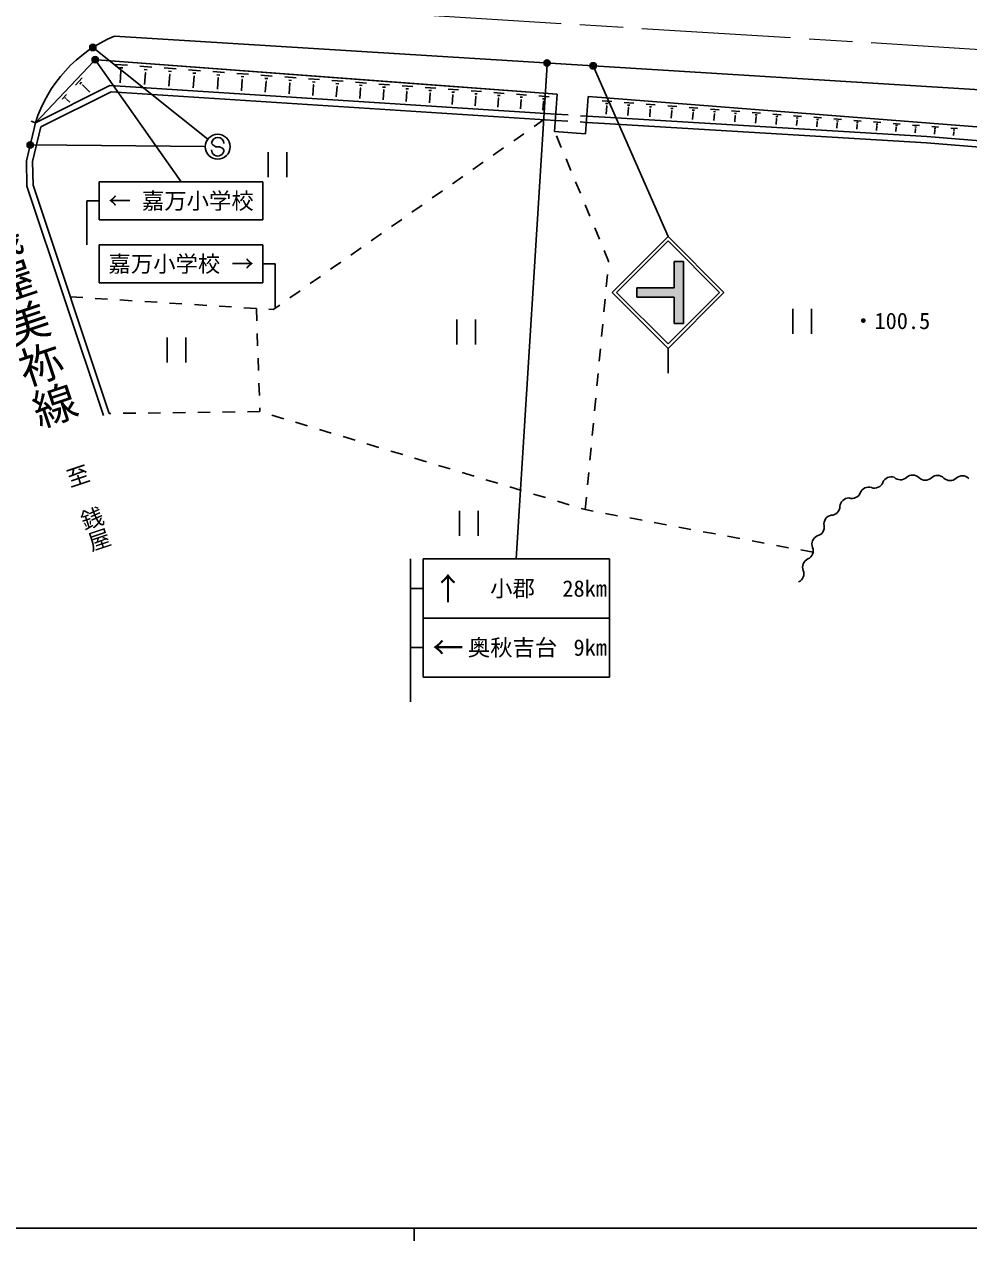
# Model space of a CAD drawing. Units: millimetres on the paper. Extents: x 40 to 680, y 20 to 380.
# Drawn here: x 136.6 to 212.6, y 204 to 301.9 of the extents above; entities that cross this region are included whole.
import ezdxf
from ezdxf.enums import TextEntityAlignment as Align

# ---------------------------------------------------------------- set-up
doc = ezdxf.new("R2010")
doc.units = ezdxf.units.MM
doc.header["$PDMODE"] = 32
doc.header["$PDSIZE"] = 0.5
doc.linetypes.add('CHAIN', pattern=[18.5, 12, -1.5, 3.5, -1.5])
for name, color, linetype, lineweight in [('M-BGD', 7, 'Continuous', 25), ('M-BMK', 2, 'CHAIN', 13), ('M-STR-STRC', 7, 'Continuous', 25), ('M-TTL-BAND', 7, 'Continuous', 25)]:
    doc.layers.add(name, color=color, linetype=linetype, lineweight=lineweight)
doc.styles.add('@ＭＳ ゴシック', font='')
doc.styles.add('ＭＳ ゴシック', font='')
doc.styles.get('@ＭＳ ゴシック').set_extended_font_data('@MS Gothic')
doc.styles.get('ＭＳ ゴシック').set_extended_font_data('MS Gothic')

msp = doc.modelspace()

# ---------------------------------------------------------------- hatches: boundary and pattern name
at = {"layer": 'M-STR-STRC'}
msp.add_hatch(color=256, dxfattribs=at).paths.add_polyline_path([(185.925, 280.678), (188.925, 280.678), (188.925, 282.803), (189.675, 282.803), (189.675, 277.803), (188.925, 277.803), (188.925, 279.928), (185.925, 279.928)])

# ---------------------------------------------------------------- linework, layer by layer
at = {"layer": 'M-BGD'}
for p, q in [((143.876, 300.936), (295.652, 291.493)), ((142.22, 298.92), (137.513, 293.959)), ((137.513, 293.959), (142.22, 298.92)), ((142.473, 299.018), (166.758, 297.208)), ((142.473, 299.018), (179.515, 296.254)), ((143.943, 298.657), (144.925, 298.584)), ((140.73, 296.986), (141.278, 297.563)), ((144.293, 298.384), (144.538, 298.366)), ((144.397, 298.13), (144.325, 297.16)), ((144.367, 298.132), (144.428, 298.127)), ((145.92, 298.51), (146.892, 298.437)), ((146.266, 298.24), (146.509, 298.221)), ((146.37, 297.987), (146.298, 297.033)), ((146.339, 297.99), (146.4, 297.985)), ((147.887, 298.363), (148.849, 298.291)), ((148.23, 298.096), (148.47, 298.078)), ((148.332, 297.846), (148.262, 296.906)), ((148.302, 297.848), (148.362, 297.844)), ((149.844, 298.217), (150.796, 298.146)), ((150.183, 297.952), (150.421, 297.935)), ((150.284, 297.705), (150.215, 296.78)), ((150.255, 297.708), (150.314, 297.703)), ((151.791, 298.072), (152.733, 298.001)), ((152.127, 297.81), (152.362, 297.792)), ((152.227, 297.565), (152.159, 296.655)), ((152.197, 297.568), (152.256, 297.563)), ((153.728, 297.927), (154.661, 297.858)), ((154.06, 297.668), (154.293, 297.651)), ((155.655, 297.783), (156.578, 297.715)), ((157.573, 297.64), (158.486, 297.572)), ((137.513, 293.959), (143.495, 296.963)), ((137.513, 293.959), (143.495, 296.963)), ((141.08, 297.066), (141.217, 297.21)), ((141.275, 296.983), (141.31, 297.019)), ((141.293, 297.001), (141.9, 296.425)), ((143.495, 296.963), (179.395, 294.65)), ((143.495, 296.963), (179.395, 294.65)), ((154.16, 297.426), (154.093, 296.531)), ((154.13, 297.428), (154.189, 297.424)), ((155.984, 297.527), (156.215, 297.51)), ((156.082, 297.288), (156.017, 296.407)), ((156.054, 297.29), (156.111, 297.285)), ((157.899, 297.387), (158.127, 297.37)), ((157.996, 297.15), (157.931, 296.283)), ((157.967, 297.152), (158.024, 297.148)), ((159.481, 297.498), (160.385, 297.431)), ((159.803, 297.247), (160.029, 297.23)), ((159.899, 297.013), (159.836, 296.161)), ((159.871, 297.015), (159.927, 297.01)), ((161.38, 297.356), (162.273, 297.29)), ((161.698, 297.108), (161.922, 297.091)), ((161.793, 296.876), (161.731, 296.038)), ((161.765, 296.878), (161.821, 296.874)), ((163.268, 297.215), (164.153, 297.149)), ((163.584, 296.97), (163.805, 296.953)), ((163.678, 296.74), (163.616, 295.917)), ((163.65, 296.742), (163.705, 296.738)), ((165.148, 297.075), (166.023, 297.01)), ((165.459, 296.832), (165.678, 296.816)), ((165.552, 296.605), (165.492, 295.796)), ((165.525, 296.607), (165.58, 296.603)), ((166.758, 297.208), (179.515, 296.254)), ((167.018, 296.936), (167.883, 296.871)), ((167.326, 296.695), (167.542, 296.679)), ((168.878, 296.797), (169.734, 296.733)), ((170.729, 296.659), (171.575, 296.596)), ((137.946, 293.617), (143.598, 296.455)), ((139.656, 295.854), (140.01, 296.227)), ((139.882, 295.906), (139.971, 295.999)), ((140.008, 295.852), (140.031, 295.876)), ((140.019, 295.864), (140.283, 295.613)), ((143.598, 296.455), (179.357, 294.151)), ((167.418, 296.471), (167.359, 295.676)), ((167.391, 296.473), (167.445, 296.469)), ((169.183, 296.559), (169.397, 296.543)), ((169.274, 296.337), (169.216, 295.556)), ((169.247, 296.339), (169.301, 296.335)), ((171.03, 296.424), (171.242, 296.408)), ((171.12, 296.204), (171.063, 295.437)), ((171.094, 296.206), (171.147, 296.202)), ((172.57, 296.521), (173.408, 296.459)), ((172.869, 296.289), (173.078, 296.273)), ((172.958, 296.072), (172.902, 295.319)), ((172.932, 296.074), (172.984, 296.07)), ((174.403, 296.385), (175.231, 296.323)), ((174.698, 296.155), (174.905, 296.139)), ((174.786, 295.94), (174.731, 295.201)), ((174.76, 295.942), (174.812, 295.938)), ((176.226, 296.249), (177.044, 296.188)), ((176.517, 296.021), (176.722, 296.006)), ((176.605, 295.809), (176.55, 295.084)), ((176.579, 295.811), (176.63, 295.807)), ((178.04, 296.113), (178.849, 296.053)), ((178.328, 295.888), (178.53, 295.873)), ((178.414, 295.678), (178.361, 294.967)), ((178.389, 295.68), (178.439, 295.677)), ((179.515, 296.254), (179.291, 293.262)), ((182.008, 296.068), (181.784, 293.076)), ((182.008, 296.068), (182.715, 296.015)), ((182.715, 296.015), (213.624, 293.591)), ((183.129, 295.729), (183.907, 295.668)), ((184.901, 295.59), (185.664, 295.53)), ((179.395, 294.65), (180.393, 294.586)), ((183.405, 295.511), (183.6, 295.496)), ((183.488, 295.309), (183.436, 294.646)), ((183.463, 295.311), (183.512, 295.307)), ((185.172, 295.377), (185.363, 295.362)), ((185.252, 295.179), (185.202, 294.54)), ((185.228, 295.181), (185.276, 295.177)), ((186.657, 295.453), (187.404, 295.394)), ((186.922, 295.244), (187.109, 295.229)), ((187.001, 295.05), (186.953, 294.435)), ((186.978, 295.052), (187.025, 295.048)), ((188.397, 295.316), (189.129, 295.259)), ((188.657, 295.112), (188.84, 295.098)), ((188.734, 294.922), (188.688, 294.331)), ((188.712, 294.924), (188.757, 294.92)), ((190.122, 295.181), (190.838, 295.125)), ((190.376, 294.981), (190.555, 294.967)), ((190.452, 294.795), (190.407, 294.227)), ((190.43, 294.797), (190.474, 294.794)), ((191.831, 295.047), (192.531, 294.992)), ((192.08, 294.852), (192.255, 294.838)), ((192.154, 294.67), (192.111, 294.125)), ((192.132, 294.671), (192.176, 294.668)), ((193.525, 294.914), (194.21, 294.861)), ((193.768, 294.723), (193.94, 294.71)), ((195.204, 294.783), (195.873, 294.731)), ((196.867, 294.653), (197.521, 294.601)), ((137.513, 293.959), (136.786, 290.884)), ((137.183, 294.073), (137.513, 293.959)), ((177.641, 293.649), (178.441, 294.21)), ((179.357, 294.151), (180.355, 294.087)), ((181.353, 294.023), (181.852, 293.99)), ((181.39, 294.521), (181.89, 294.489)), ((181.852, 293.99), (183.309, 293.897)), ((181.89, 294.489), (183.34, 294.396)), ((183.309, 293.897), (209.218, 292.344)), ((183.34, 294.396), (209.253, 292.843)), ((193.841, 294.545), (193.8, 294.023)), ((193.819, 294.547), (193.862, 294.544)), ((195.442, 294.596), (195.609, 294.583)), ((195.512, 294.422), (195.473, 293.922)), ((195.491, 294.424), (195.533, 294.42)), ((197.1, 294.47), (197.263, 294.457)), ((197.169, 294.3), (197.131, 293.823)), ((197.148, 294.301), (197.189, 294.298)), ((198.515, 294.524), (199.155, 294.473)), ((198.743, 294.345), (198.903, 294.332)), ((198.81, 294.179), (198.774, 293.724)), ((198.79, 294.18), (198.83, 294.177)), ((200.149, 294.396), (200.774, 294.347)), ((200.371, 294.221), (200.527, 294.209)), ((200.437, 294.059), (200.403, 293.626)), ((200.417, 294.06), (200.456, 294.057)), ((201.768, 294.269), (202.378, 294.221)), ((201.985, 294.098), (202.137, 294.086)), ((202.049, 293.94), (202.017, 293.529)), ((202.03, 293.941), (202.068, 293.938)), ((203.372, 294.143), (203.968, 294.096)), ((203.584, 293.977), (203.733, 293.965)), ((203.646, 293.822), (203.616, 293.432)), ((203.628, 293.823), (203.665, 293.82)), ((204.962, 294.018), (205.543, 293.973)), ((205.168, 293.856), (205.314, 293.845)), ((205.23, 293.705), (205.201, 293.337)), ((205.211, 293.707), (205.248, 293.704)), ((206.537, 293.895), (207.104, 293.851)), ((206.739, 293.737), (206.881, 293.726)), ((208.099, 293.773), (208.651, 293.729)), ((209.646, 293.651), (210.188, 293.609)), ((137.946, 293.617), (137.287, 290.831)), ((137.4, 293.575), (137.421, 293.568)), ((176.003, 292.5), (176.822, 293.075)), ((179.291, 293.262), (181.784, 293.076)), ((179.83, 291.97), (179.445, 292.893)), ((206.799, 293.589), (206.771, 293.243)), ((206.781, 293.591), (206.816, 293.588)), ((208.295, 293.618), (208.433, 293.607)), ((208.353, 293.475), (208.328, 293.149)), ((208.336, 293.476), (208.371, 293.473)), ((209.253, 292.843), (230.516, 291.143)), ((209.838, 293.5), (209.974, 293.489)), ((209.896, 293.359), (209.871, 293.044)), ((209.879, 293.361), (209.912, 293.358)), ((211.185, 293.531), (211.728, 293.488)), ((211.378, 293.379), (211.514, 293.369)), ((211.435, 293.238), (211.41, 292.921)), ((211.418, 293.239), (211.452, 293.237)), ((174.366, 291.352), (175.185, 291.926)), ((209.218, 292.344), (230.681, 290.628)), ((136.786, 290.884), (136.826, 288.847)), ((137.287, 290.831), (137.324, 288.932)), ((156.258, 291.591), (156.258, 289.591)), ((157.758, 291.591), (157.758, 289.591)), ((172.729, 290.203), (173.547, 290.777)), ((180.601, 290.124), (180.216, 291.047)), ((136.826, 288.847), (142.98, 270.405)), ((137.324, 288.932), (143.454, 270.564)), ((171.092, 289.054), (171.91, 289.629)), ((181.371, 288.279), (180.986, 289.201)), ((169.454, 287.906), (170.273, 288.48)), ((167.817, 286.757), (168.636, 287.331)), ((182.142, 286.433), (181.757, 287.356)), ((166.18, 285.608), (166.999, 286.183)), ((164.543, 284.46), (165.361, 285.034)), ((182.912, 284.587), (182.527, 285.51)), ((162.905, 283.311), (163.724, 283.885)), ((183.647, 282.827), (183.298, 283.665)), ((161.268, 282.162), (162.087, 282.737)), ((183.639, 282.735), (183.647, 282.827)), ((159.631, 281.014), (160.45, 281.588)), ((183.452, 280.744), (183.545, 281.739)), ((140.323, 279.947), (141.321, 279.884)), ((157.994, 279.865), (158.812, 280.439)), ((142.319, 279.822), (143.317, 279.759)), ((144.315, 279.697), (145.313, 279.634)), ((146.311, 279.572), (147.309, 279.51)), ((148.307, 279.447), (149.305, 279.385)), ((150.303, 279.322), (151.301, 279.26)), ((152.299, 279.197), (153.297, 279.135)), ((154.295, 279.072), (155.293, 279.01)), ((155.293, 279.01), (155.328, 278.01)), ((156.653, 278.925), (157.175, 279.291)), ((183.265, 278.753), (183.359, 279.748)), ((198.465, 278.983), (198.465, 276.983)), ((199.965, 278.983), (199.965, 276.983)), ((156.291, 278.947), (156.653, 278.925)), ((171.427, 278.12), (171.427, 276.12)), ((172.927, 278.12), (172.927, 276.12)), ((155.363, 277.011), (155.397, 276.011)), ((183.078, 276.761), (183.172, 277.757)), ((148.128, 276.664), (148.128, 274.664)), ((149.628, 276.664), (149.628, 274.664)), ((182.891, 274.77), (182.985, 275.766)), ((155.432, 275.012), (155.466, 274.013)), ((182.704, 272.779), (182.798, 273.774)), ((155.501, 273.013), (155.536, 272.014)), ((182.517, 270.788), (182.611, 271.783)), ((143.582, 270.565), (143.454, 270.564)), ((145.582, 270.589), (144.582, 270.577)), ((147.581, 270.614), (146.581, 270.601)), ((149.581, 270.638), (148.581, 270.626)), ((151.581, 270.662), (150.581, 270.65)), ((153.581, 270.686), (152.581, 270.674)), ((155.581, 270.71), (154.581, 270.698)), ((155.57, 271.014), (155.581, 270.71)), ((157.497, 270.142), (156.539, 270.43)), ((159.412, 269.564), (158.454, 269.853)), ((161.327, 268.987), (160.369, 269.275)), ((182.331, 268.796), (182.424, 269.792)), ((163.241, 268.409), (162.284, 268.698)), ((165.156, 267.832), (164.199, 268.121)), ((167.071, 267.255), (166.114, 267.543)), ((182.144, 266.805), (182.237, 267.801)), ((168.986, 266.677), (168.029, 266.966)), ((170.901, 266.1), (169.943, 266.389)), ((172.816, 265.522), (171.858, 265.811)), ((181.957, 264.814), (182.05, 265.809)), ((174.731, 264.945), (173.773, 265.234)), ((176.645, 264.368), (175.688, 264.656)), ((178.56, 263.79), (177.603, 264.079)), ((180.475, 263.213), (179.518, 263.502)), ((181.77, 262.823), (181.863, 263.818)), ((171.635, 262.726), (171.635, 260.726)), ((173.135, 262.726), (173.135, 260.726)), ((181.77, 262.823), (181.432, 262.924)), ((182.406, 262.704), (181.77, 262.823)), ((184.372, 262.336), (183.389, 262.52)), ((186.338, 261.969), (185.355, 262.153)), ((188.304, 261.601), (187.321, 261.785)), ((190.27, 261.234), (189.287, 261.418)), ((192.236, 260.867), (191.253, 261.05)), ((194.202, 260.499), (193.219, 260.683)), ((196.168, 260.132), (195.185, 260.316)), ((198.134, 259.764), (197.151, 259.948)), ((200.1, 259.397), (199.117, 259.581))]:
    msp.add_line(p, q, dxfattribs=at)
for centre, radius, start, end in [((148.274, 290.535), 11.292, 112.92114, 162.35032), ((206.388, 264.745), 0.725, 71.06058, 158.26622), ((207.131, 265.948), 0.725, 225.52247, 312.72811), ((208.115, 264.883), 0.725, 45.52247, 132.72811), ((209.131, 265.918), 0.725, 225.52247, 312.72811), ((210.114, 264.853), 0.725, 45.52247, 132.72811), ((211.13, 265.887), 0.725, 225.52247, 312.72811), ((212.114, 264.822), 0.725, 45.52247, 132.72811), ((204.57, 263.911), 0.725, 71.06058, 158.26622), ((205.041, 265.282), 0.725, 251.06058, 338.26622), ((202.99, 263.037), 0.725, 90.14893, 177.35456), ((203.223, 264.448), 0.725, 251.06058, 338.26622), ((201.703, 261.672), 0.725, 102.7131, 189.91874), ((201.541, 263.104), 0.725, 270.14893, 357.35456), ((200.274, 261.422), 0.725, 282.7131, 9.91874), ((200.734, 260.054), 0.725, 114.42146, 201.62709), ((199.386, 259.52), 0.725, 294.42146, 21.62709), ((199.985, 258.2), 0.725, 114.42146, 201.62709), ((198.637, 257.665), 0.725, 294.42146, 21.62709)]:
    msp.add_arc(centre, radius, start, end, dxfattribs=at)
at = {"layer": 'M-BMK'}
msp.add_line((167.851, 302.701), (266.161, 296.584), dxfattribs=at)
at = {"layer": 'M-STR-STRC'}
for p, q in [((142.252, 299.92), (151.401, 292.648)), ((149.237, 289.209), (142.41, 298.906)), ((178.687, 298.62), (176.213, 258.854)), ((182.399, 298.539), (188.425, 284.803)), ((137.24, 292.168), (151.184, 292.036)), ((151.788, 292.167), (151.689, 292.285)), ((152.033, 292.027), (151.788, 292.167)), ((152.334, 292.025), (152.033, 292.027)), ((152.579, 291.913), (152.334, 292.025)), ((152.685, 291.777), (152.579, 291.913)), ((142.654, 289.209), (142.654, 286.141)), ((155.82, 289.209), (142.654, 289.209)), ((155.82, 289.209), (155.82, 286.141)), ((141.654, 287.675), (141.654, 284.141)), ((141.654, 287.675), (142.654, 287.675)), ((142.654, 286.141), (155.82, 286.141)), ((142.654, 284.141), (142.654, 281.073)), ((155.82, 284.141), (142.654, 284.141)), ((155.82, 284.141), (155.82, 281.073)), ((183.925, 280.303), (188.425, 284.803)), ((184.279, 280.303), (188.425, 284.449)), ((192.925, 280.303), (188.425, 284.803)), ((192.571, 280.303), (188.425, 284.449)), ((156.82, 282.607), (155.82, 282.607)), ((156.82, 282.607), (156.82, 279.073)), ((189.675, 282.803), (188.925, 282.803)), ((188.925, 280.678), (188.925, 282.803)), ((189.675, 277.803), (189.675, 282.803)), ((142.654, 281.073), (155.82, 281.073)), ((183.926, 280.303), (188.425, 275.803)), ((184.279, 280.303), (188.425, 276.157)), ((185.925, 279.928), (185.925, 280.678)), ((188.925, 280.678), (185.925, 280.678)), ((188.425, 275.803), (192.925, 280.303)), ((188.425, 276.157), (192.571, 280.303)), ((188.925, 279.928), (185.925, 279.928)), ((188.925, 277.803), (188.925, 279.928)), ((189.675, 277.803), (188.925, 277.803)), ((188.426, 275.803), (188.426, 273.803)), ((167.713, 258.854), (167.713, 247.354)), ((168.713, 258.854), (183.713, 258.854)), ((168.713, 258.854), (168.713, 249.354)), ((183.713, 258.854), (183.713, 249.354)), ((167.713, 256.479), (168.713, 256.479)), ((183.713, 254.104), (168.713, 254.104)), ((167.713, 251.729), (168.713, 251.729)), ((183.713, 249.354), (168.713, 249.354))]:
    msp.add_line(p, q, dxfattribs=at)
for centre, radius in [((142.134, 300.013), 0.15), ((142.134, 300.013), 0.12), ((142.134, 300.013), 0.09), ((142.134, 300.013), 0.06), ((142.134, 300.013), 0.03), ((142.324, 299.029), 0.15), ((142.324, 299.029), 0.12), ((142.324, 299.029), 0.09), ((142.324, 299.029), 0.06), ((142.324, 299.029), 0.03), ((178.696, 298.77), 0.15), ((178.696, 298.77), 0.12), ((178.696, 298.77), 0.09), ((178.696, 298.77), 0.06), ((178.696, 298.77), 0.03), ((182.399, 298.539), 0.15), ((182.399, 298.539), 0.12), ((182.399, 298.539), 0.09), ((182.399, 298.539), 0.06), ((182.399, 298.539), 0.03), ((152.184, 292.026), 1), ((137.09, 292.169), 0.15), ((137.09, 292.169), 0.12), ((137.09, 292.169), 0.09), ((137.09, 292.169), 0.06), ((137.09, 292.169), 0.03)]:
    msp.add_circle(centre, radius, dxfattribs=at)
for centre, start, end in [((152.189, 292.281), 359.55488, 179.55488), ((152.185, 291.781), 179.55488, 359.55488)]:
    msp.add_arc(centre, 0.5, start, end, dxfattribs=at)
for p in [(142.134, 300.013), (142.324, 299.029), (178.696, 298.77), (182.399, 298.539), (137.09, 292.169)]:
    msp.add_point(p, dxfattribs=at)
at = {"layer": 'M-TTL-BAND'}
for p, q in [((40, 205), (579, 205)), ((168, 205), (168, 204))]:
    msp.add_line(p, q, dxfattribs=at)

# ---------------------------------------------------------------- texts
at = {"layer": 'M-BGD', "style": '@ＭＳ ゴシック'}
for s, height, p in [('一般県道銭屋美祢線', 2.566, (129.598, 299.45)), ('至\u3000銭屋', 1.32, (140.627, 266.399))]:
    msp.add_text(s, height=height, rotation=288.454, dxfattribs=at).set_placement(p, align=Align.MIDDLE_LEFT)
at = {"layer": 'M-BGD', "style": 'ＭＳ ゴシック'}
msp.add_text('・100.5', height=1.32, dxfattribs=at).set_placement((203.24, 278.015), align=Align.MIDDLE_LEFT)
at = {"layer": 'M-STR-STRC', "style": 'ＭＳ ゴシック'}
for s, height, p in [('← 嘉万小学校', 1.32, (149.237, 287.675)), ('嘉万小学校 →', 1.32, (149.237, 282.607)), ('↑', 1.833, (170.713, 256.479)), ('小郡', 1.32, (175.913, 256.479)), ('奥秋吉台', 1.32, (175.913, 251.729)), ('←', 1.833, (170.713, 251.729))]:
    msp.add_text(s, height=height, dxfattribs=at).set_placement(p, align=Align.MIDDLE_CENTER)
for s, p in [('28km', (183.513, 256.479)), ('9km', (183.513, 251.729))]:
    msp.add_text(s, height=1.32, dxfattribs=at).set_placement(p, align=Align.MIDDLE_RIGHT)

doc.saveas('drawing.dxf')
